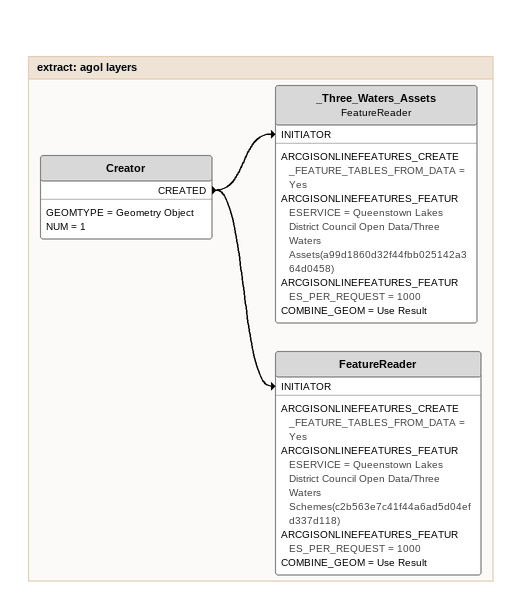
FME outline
Bookmark: extract: agol layers
Creator
    GEOMTYPE = Geometry Object
    NUM = 1
    CREATED -> _Three_Waters_Assets [INITIATOR]
    CREATED -> FeatureReader [INITIATOR]
_Three_Waters_Assets: FeatureReader
    ARCGISONLINEFEATURES_CREATE_FEATURE_TABLES_FROM_DATA = Yes
    ARCGISONLINEFEATURES_FEATURESERVICE = Queenstown Lakes District Council Open Data/Three Waters Assets(a99d1860d32f44fbb025142a364d0458)
    ARCGISONLINEFEATURES_FEATURES_PER_REQUEST = 1000
    COMBINE_GEOM = Use Result
FeatureReader
    ARCGISONLINEFEATURES_CREATE_FEATURE_TABLES_FROM_DATA = Yes
    ARCGISONLINEFEATURES_FEATURESERVICE = Queenstown Lakes District Council Open Data/Three Waters Schemes(c2b563e7c41f44a6ad5d04efd337d118)
    ARCGISONLINEFEATURES_FEATURES_PER_REQUEST = 1000
    COMBINE_GEOM = Use Result
